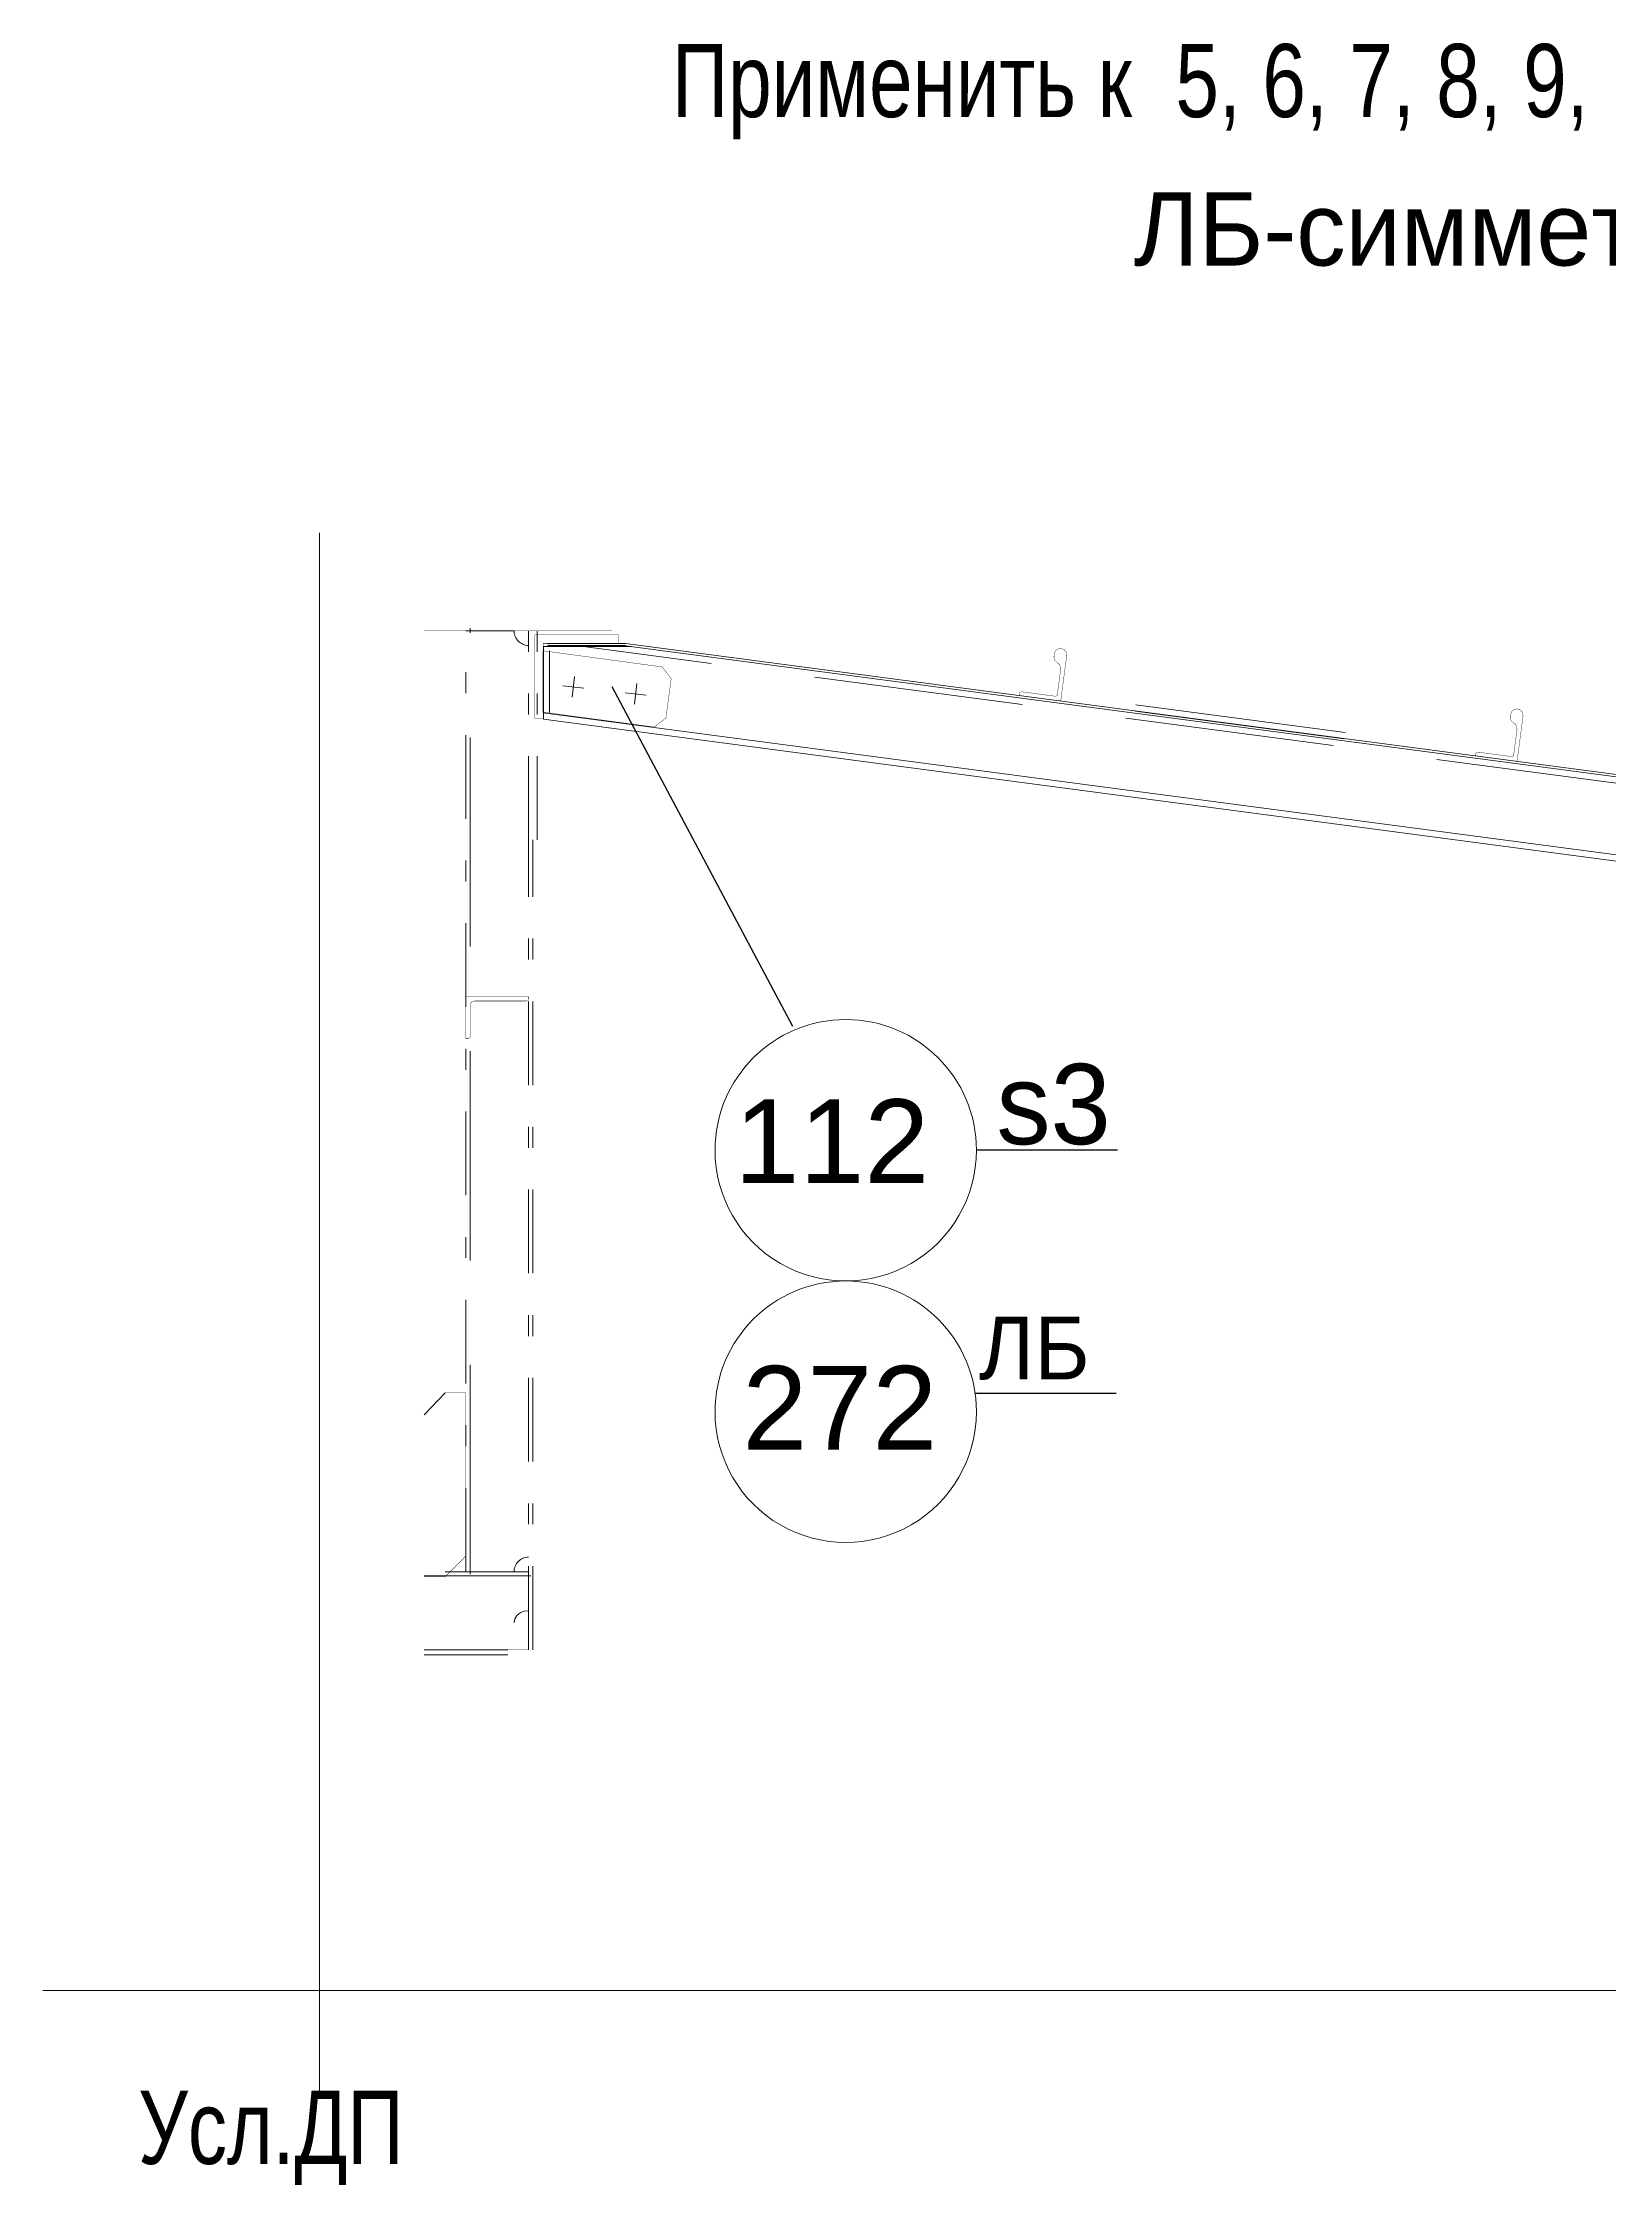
# Model space of a CAD drawing. Header units: millimetres. Extents: x 42007 to 66124, y -556 to 6894.
# Drawn here: x 60589 to 61338, y 4795 to 5819 of the extents above; entities that cross this region are included whole.
import ezdxf
from ezdxf.enums import TextEntityAlignment as Align

# ---------------------------------------------------------------- set-up
doc = ezdxf.new("R2010")
doc.units = ezdxf.units.MM
for name, pattern in [('K5LT32769', [0]), ('K5LT32781', [90, 40, -20, 10, -20]), ('K5LT32782', [150, 100, -50]), ('K5LT32783', [75, 50, -25]), ('K5LT32786', [25.318241, 20.818241, -1.5, 1.5, -1.5])]:
    doc.linetypes.add(name, pattern=pattern)
doc.layers.add('pen_7', color=1, linetype='Continuous')
doc.styles.add('style5', font='arial.ttf', dxfattribs={"height": 3})

msp = doc.modelspace()

# ---------------------------------------------------------------- linework, layer by layer
at = {"color": 7, "linetype": 'K5LT32769', "lineweight": 18}
for p, q in [((60721.225, 4838.193), (60721.225, 5584.532)), ((60830.225, 5531.537), (60867.078, 5531.537)), ((60867.59, 5531.503), (61950.022, 5388.316)), ((60828.252, 5530.15), (60828.252, 5495.349)), ((60870.389, 5530.124), (60828.252, 5530.15)), ((60830.225, 5530.537), (60867.078, 5530.537)), ((60867.459, 5530.512), (61949.891, 5387.325)), ((60837.611, 5511.362), (60847.549, 5510.251)), ((60843.136, 5515.776), (60842.025, 5505.838)), ((60872.949, 5512.438), (60871.838, 5502.499)), ((60867.425, 5508.024), (60877.363, 5506.913)), ((61111.619, 5502.248), (61211.619, 5489.02)), ((61946.247, 5350.484), (60828.225, 5498.379)), ((61945.854, 5347.51), (60828.252, 5495.349)), ((61111.225, 5499.274), (61211.225, 5486.046)), ((60588.924, 4887.637), (62010.834, 4887.637))]:
    msp.add_line(p, q, dxfattribs=at)
at = {"color": 7, "linetype": 'K5LT32781', "lineweight": 18}
for p, q in [((60814.225, 5537.637), (60791.225, 5537.637)), ((60791.225, 5087.796), (60791.225, 5537.637)), ((60821.225, 5437.637), (60821.225, 5537.637)), ((60825.225, 5437.637), (60825.225, 5537.637)), ((60821.225, 5050.465), (60821.225, 5437.637)), ((60823.225, 5050.465), (60823.225, 5437.637)), ((60781.225, 5173.295), (60771.225, 5162.791)), ((60821.225, 5087.795), (60771.225, 5087.795)), ((60814.225, 5087.796), (60791.225, 5087.796)), ((60821.225, 5069.163), (60821.225, 5087.795)), ((60814.225, 5063.492), (60814.568, 5065.244)), ((60814.568, 5065.244), (60815.562, 5066.825)), ((60815.562, 5066.825), (60817.111, 5068.08)), ((60817.111, 5068.08), (60819.062, 5068.885)), ((60819.062, 5068.885), (60821.225, 5069.163)), ((60771.225, 5050.465), (60821.225, 5050.465)), ((60771.225, 5047.997), (60821.225, 5047.997))]:
    msp.add_line(p, q, dxfattribs=at)
at = {"color": 7, "linetype": 'K5LT32782', "lineweight": 18}
for p, q in [((60793.225, 5086.629), (60793.225, 5538.803)), ((60828.225, 5498.647), (60828.225, 5528.067)), ((60831.225, 5498.647), (60831.225, 5528.067)), ((61949.417, 5384.361), (60847.409, 5530.138)), ((60822.255, 5085.795), (60771.225, 5085.795))]:
    msp.add_line(p, q, dxfattribs=at)
at = {"color": 0}
for p, q in [((60947.465, 5348.493), (60861.125, 5510.844)), ((61102.836, 5289.279), (61035.347, 5289.279)), ((61102.219, 5173.043), (61034.729, 5173.043))]:
    msp.add_line(p, q, dxfattribs=at)
at = {"color": 7, "linetype": 'K5LT32769', "const_width": 0.18}
for points in [[(60771.225, 5537.637), (60848.325, 5537.637), (60861.225, 5537.637)], [(60864.225, 5535.637), (60864.225, 5531.637), (60828.225, 5531.637), (60828.225, 5495.637), (60824.225, 5495.637), (60824.225, 5535.637), (60864.225, 5535.637)], [(61075.703, 5504.578), (61078.51, 5525.794), (61078.308, 5527.333), (61077.363, 5528.566), (61075.929, 5529.161), (61074.389, 5528.959), (61073.157, 5528.015), (61072.562, 5526.58), (61072.411, 5525.444), (61072.47, 5524.345), (61072.921, 5523.341), (61073.703, 5522.567), (61074.336, 5522.138), (61075.119, 5521.365), (61075.57, 5520.36), (61075.628, 5519.261), (61073.983, 5506.823), (61073.309, 5506.307), (61056.654, 5508.51), (61055.981, 5507.994), (61055.797, 5506.606), (61075.03, 5504.062), (61075.703, 5504.578)], [(61293.903, 5475.714), (61296.71, 5496.929), (61296.508, 5498.469), (61295.563, 5499.702), (61294.129, 5500.297), (61292.589, 5500.095), (61291.357, 5499.151), (61290.762, 5497.716), (61290.611, 5496.58), (61290.67, 5495.481), (61291.12, 5494.477), (61291.903, 5493.703), (61292.536, 5493.274), (61293.319, 5492.5), (61293.77, 5491.496), (61293.828, 5490.397), (61292.183, 5477.959), (61291.509, 5477.443), (61274.854, 5479.646), (61274.181, 5479.13), (61273.997, 5477.742), (61293.23, 5475.198), (61293.903, 5475.714)], [(60831.225, 5498.333), (60881.234, 5491.598), (60886.855, 5495.886)], [(60771.225, 5050.466), (60808.725, 5050.466), (60821.225, 5050.466)]]:
    msp.add_lwpolyline(points, dxfattribs=at)
at = {"color": 7, "linetype": 'K5LT32783', "const_width": 0.18}
msp.add_lwpolyline([(60828.225, 5528.067), (60885.096, 5520.342), (60889.385, 5514.72), (60886.853, 5495.891), (60881.231, 5491.602), (60828.257, 5498.73), (60828.225, 5528.067)], dxfattribs=at)
at = {"color": 7, "linetype": 'K5LT32786', "const_width": 0.18}
msp.add_lwpolyline([(60821.225, 5362.637), (60821.225, 5361.637), (60820.932, 5360.93), (60820.225, 5360.637), (60795.225, 5360.637), (60794.225, 5360.369), (60793.493, 5359.637), (60793.225, 5358.637), (60793.225, 5343.637), (60792.932, 5342.93), (60792.225, 5342.637), (60791.225, 5342.637), (60791.225, 5362.637), (60821.225, 5362.637)], dxfattribs=at)
msp.add_lwpolyline([(60821.225, 5362.637), (60821.225, 5361.637), (60820.932, 5360.93), (60820.225, 5360.637), (60795.225, 5360.637), (60794.225, 5360.369), (60793.493, 5359.637), (60793.225, 5358.637), (60793.225, 5343.637), (60792.932, 5342.93), (60792.225, 5342.637), (60791.225, 5342.637), (60791.225, 5362.637), (60821.225, 5362.637)], dxfattribs=at)
at = {"color": 7, "linetype": 'K5LT32781', "const_width": 0.18}
msp.add_lwpolyline([(60771.225, 5085.326), (60781.225, 5085.326), (60791.225, 5095.326), (60791.225, 5173.295), (60781.225, 5173.295)], dxfattribs=at)
at = {"color": 7, "linetype": 'K5LT32781', "lineweight": 18}
for centre, start, end in [((60821.225, 5537.637), 180.000004, 270), ((60821.225, 5087.796), 90, 179.999996)]:
    msp.add_arc(centre, 7, start, end, dxfattribs=at)
at = {"color": 7, "linetype": 'K5LT32769', "lineweight": 18}
for centre, radius, start, end in [((60867.078, 5527.637), 3.9, 86.233071, 90), ((60867.078, 5527.637), 3.9, 82.464137, 86.233042), ((60867.078, 5527.637), 2.9, 86.232559, 90), ((60867.078, 5527.637), 2.9, 82.463368, 86.232609), ((60972.847, 5289.279), 62.5, 0, 179.999977), ((60972.847, 5289.279), 62.5, 179.999977, 0), ((60972.847, 5164.279), 62.5, 0, 179.999977), ((60972.847, 5164.279), 62.5, 179.999977, 0)]:
    msp.add_arc(centre, radius, start, end, dxfattribs=at)

# ---------------------------------------------------------------- texts
at = {"color": 7, "attachment_point": 1, "style": 'style5'}
for s, insert, char_height in [('{\\H14.58x;\\W0.765;Применить к  5, 6, 7, 8, 9, 10, 11, 12, 13,14,  24, 25, 26, 27, 30. 31 шп.}', (60889.764, 5818.189), 2.4), ('\\H3.5;\\W0.965;\\Q15;\\Q0;\\H35.00;ЛБ-симметрично', (61110.639, 5747.249), 2.4), ('{\\H12.8x;\\W0.965;s3}', (61044.902, 5330.565), 3), ('\\H3.5;\\W0.965;\\Q15;\\Q0;\\H30.00;ЛБ', (61036.46, 5209.791), 3), ('\\H3.5;\\W0.965;\\Q15;\\Q0;\\W0.765;\\H35.00;Усл.ДП', (60634.516, 4839.655), 2.4)]:
    msp.add_mtext(s, dxfattribs=dict(at, insert=insert, char_height=char_height))
at = {"layer": 'pen_7', "color": 2, "linetype": 'Continuous', "style": 'style5'}
for s, p in [('112', (60966.177, 5293.638)), ('272', (60970.007, 5166.186))]:
    msp.add_text(s, height=40, dxfattribs=at).set_placement(p, align=Align.MIDDLE_CENTER)

doc.saveas('drawing.dxf')
